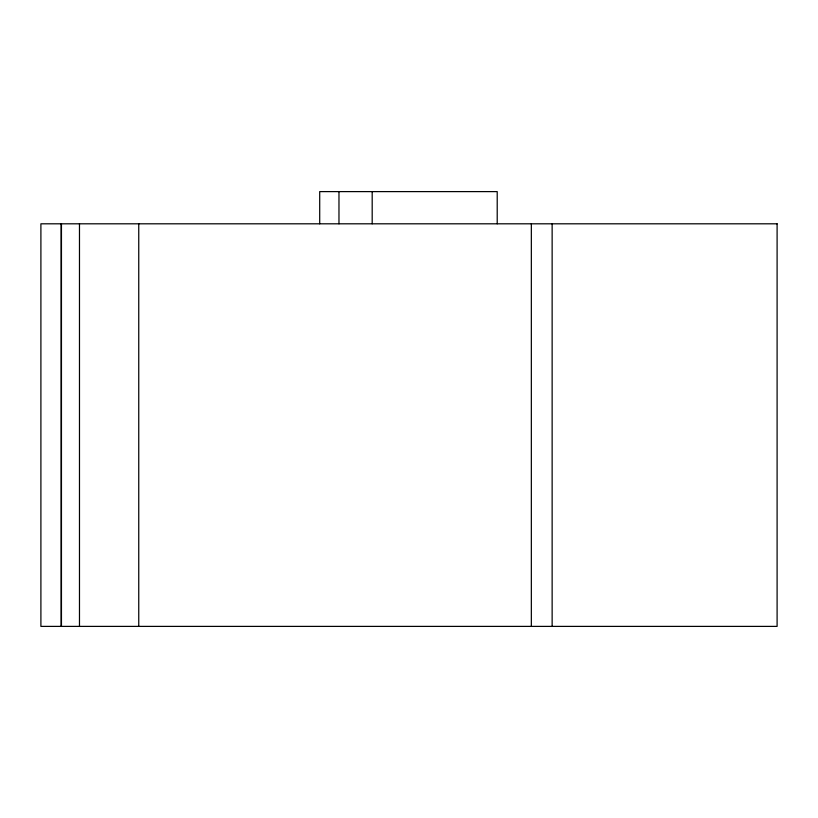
<?xml version="1.0" encoding="UTF-8"?>
<svg xmlns="http://www.w3.org/2000/svg" width="818" height="818" viewBox="0 0 818 818"><rect width="100%" height="100%" fill="white"/><g stroke="black" fill="none" stroke-linecap="round" stroke-linejoin="round"><path stroke-width="1.23" d="M552.14 223.805L552.14 626.394M531.342 223.805L531.342 626.394M497.211 223.805L497.211 191.606L319.705 191.606L319.705 223.805M372.19 191.606L372.19 223.805M338.969 191.606L338.969 223.805M138.753 223.805L138.753 626.394M79.479 223.805L79.479 626.394M61.452 223.805L61.452 626.394M61.156 223.805L61.156 626.394M777.1 223.805L40.9 223.805L40.9 626.394L777.1 626.394L777.1 223.805"/></g></svg>
